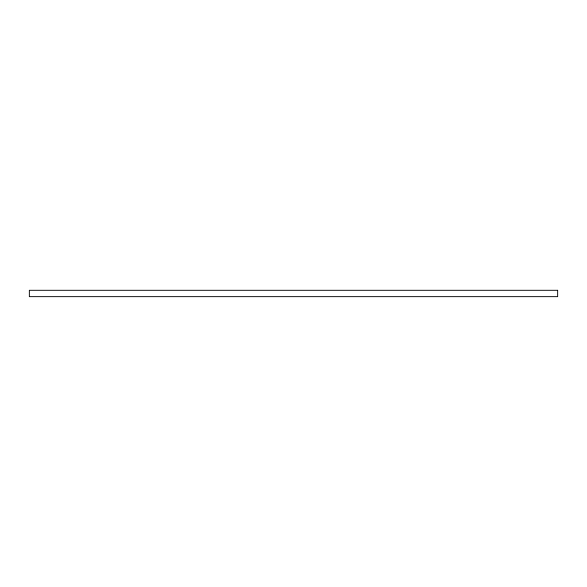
<?xml version="1.0" encoding="UTF-8"?>
<svg xmlns="http://www.w3.org/2000/svg" width="587" height="587" viewBox="0 0 587 587"><rect width="100%" height="100%" fill="white"/><g stroke="black" fill="none" stroke-linecap="round" stroke-linejoin="round"><path stroke-width="0.88" d="M557.65 290.301L29.35 290.301L29.35 296.648L557.65 296.648L557.65 290.301"/></g></svg>
